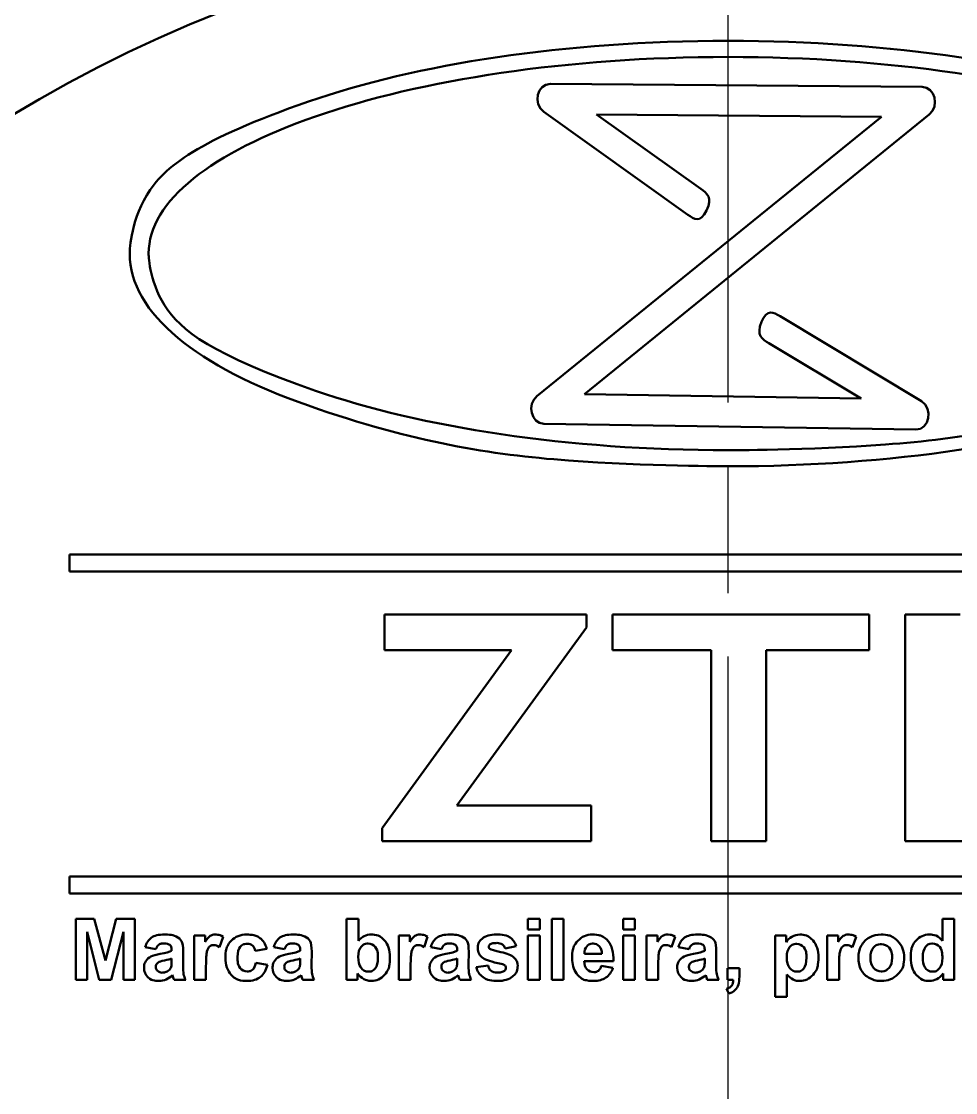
# Model space of a CAD drawing. Extents: x 0 to 616, y 0 to 436.
# Drawn here: x 500.05 to 533.11, y 300.19 to 338.12 of the extents above; entities that cross this region are included whole.
import ezdxf

# ---------------------------------------------------------------- set-up
doc = ezdxf.new("R2010")
doc.units = 0
doc.header["$LTSCALE"] = 1.5
doc.linetypes.add('AM_ISO08W050', pattern=[18, 12, -1.5, 3, -1.5])
doc.layers.add('AM_0', color=7, linetype='CONTINUOUS', lineweight=50)
doc.layers.add('AM_7', color=4, linetype='AM_ISO08W050', lineweight=25)

msp = doc.modelspace()

# ---------------------------------------------------------------- linework, layer by layer
at = {"layer": 'AM_0'}
msp.add_ellipse((525.057, 292.885), major_axis=(70.3, 0), ratio=0.999968, dxfattribs=at)
for major_axis, ratio, start_param, end_param in [((0, 64.175), 0.984172, -1.570796, 4.712389), ((-48.97, 0), 0.999968, 3.141593, 9.424778)]:
    msp.add_ellipse((525.057, 292.885), major_axis=major_axis, ratio=ratio, start_param=start_param, end_param=end_param, dxfattribs=at)
at = {"layer": 'AM_0', "color": 7, "lineweight": 70}
msp.add_open_spline([(525.057, 343.156), (552.817, 343.156), (575.33, 320.644), (575.33, 292.885), (575.33, 292.885), (575.33, 265.125), (552.817, 242.614), (525.057, 242.614), (525.057, 242.614), (497.297, 242.614), (474.784, 265.125), (474.784, 292.885), (474.784, 292.885), (474.784, 320.644), (497.297, 343.156), (525.057, 343.156)], degree=3, knots=[0, 0, 0, 0, 0.25, 0.25, 0.25, 0.375, 0.5, 0.5, 0.5, 0.625, 0.75, 0.75, 0.75, 0.875, 1, 1, 1, 1], dxfattribs=at)
at = {"layer": 'AM_0', "color": 7}
for points in [[(510.205, 335.278), (514.018, 336.604), (519.274, 337.426), (525.057, 337.426)], [(525.057, 337.426), (530.84, 337.426), (536.096, 336.604), (539.909, 335.278)], [(525.057, 336.856), (519.36, 336.856), (514.194, 336.05), (510.456, 334.751)], [(539.658, 334.751), (535.92, 336.05), (530.754, 336.856), (525.057, 336.856)], [(518.534, 334.908), (518.139, 335.19), (518.299, 335.906), (518.765, 335.902)], [(518.765, 335.902), (518.765, 335.902), (531.925, 335.797), (531.925, 335.797)], [(531.925, 335.797), (532.375, 335.793), (532.543, 335.117), (532.175, 334.819)], [(518.29, 324.848), (518.29, 324.848), (530.481, 334.739), (530.481, 334.739)], [(523.63, 331.271), (523.63, 331.271), (518.534, 334.908), (518.534, 334.908)], [(532.175, 334.819), (532.175, 334.819), (519.971, 324.917), (519.971, 324.917)], [(530.481, 334.739), (530.481, 334.739), (520.404, 334.819), (520.404, 334.819)], [(520.404, 334.819), (520.404, 334.819), (524.088, 332.19), (524.088, 332.19)], [(524.088, 332.19), (524.305, 332.035), (524.522, 331.88), (524.293, 331.421)], [(524.293, 331.421), (524.064, 330.961), (523.847, 331.116), (523.63, 331.271)], [(526.237, 327.473), (526.437, 327.949), (526.665, 327.812), (526.894, 327.674)], [(526.495, 326.722), (526.266, 326.859), (526.038, 326.997), (526.237, 327.473)], [(526.894, 327.674), (526.894, 327.674), (531.901, 324.67), (531.901, 324.67)], [(529.765, 324.76), (529.765, 324.76), (526.495, 326.722), (526.495, 326.722)], [(518.537, 323.87), (518.087, 323.878), (517.924, 324.551), (518.29, 324.848)], [(519.971, 324.917), (519.971, 324.917), (529.765, 324.76), (529.765, 324.76)], [(531.901, 324.67), (532.328, 324.414), (532.177, 323.652), (531.696, 323.66)], [(531.696, 323.66), (531.696, 323.66), (518.537, 323.87), (518.537, 323.87)], [(501.754, 319.24), (501.754, 319.24), (548.36, 319.24), (548.36, 319.24)], [(501.754, 318.636), (501.754, 318.636), (501.754, 319.24), (501.754, 319.24)], [(548.36, 318.636), (548.36, 318.636), (501.754, 318.636), (501.754, 318.636)], [(512.892, 315.851), (512.892, 315.851), (512.892, 317.118), (512.892, 317.118)], [(512.892, 317.118), (512.892, 317.118), (520.048, 317.118), (520.048, 317.118)], [(520.048, 317.118), (520.048, 317.118), (520.048, 316.658), (520.048, 316.658)], [(520.961, 315.851), (520.961, 315.851), (520.961, 317.118), (520.961, 317.118)], [(520.961, 317.118), (520.961, 317.118), (530.048, 317.118), (530.048, 317.118)], [(530.048, 317.118), (530.048, 317.118), (530.048, 315.851), (530.048, 315.851)], [(531.322, 309.085), (531.322, 309.085), (531.322, 317.118), (531.322, 317.118)], [(531.322, 317.118), (531.322, 317.118), (533.271, 317.118), (533.271, 317.118)], [(520.048, 316.658), (520.048, 316.658), (515.455, 310.352), (515.455, 310.352)], [(512.815, 309.546), (512.815, 309.546), (517.393, 315.851), (517.393, 315.851)], [(517.393, 315.851), (517.393, 315.851), (512.892, 315.851), (512.892, 315.851)], [(524.452, 315.851), (524.452, 315.851), (520.961, 315.851), (520.961, 315.851)], [(524.452, 309.085), (524.452, 309.085), (524.452, 315.851), (524.452, 315.851)], [(526.401, 315.851), (526.401, 315.851), (526.401, 309.085), (526.401, 309.085)], [(530.048, 315.851), (530.048, 315.851), (526.401, 315.851), (526.401, 315.851)], [(515.455, 310.352), (515.455, 310.352), (520.212, 310.352), (520.212, 310.352)], [(520.212, 310.352), (520.212, 310.352), (520.212, 309.085), (520.212, 309.085)], [(512.815, 309.085), (512.815, 309.085), (512.815, 309.546), (512.815, 309.546)], [(520.212, 309.085), (520.212, 309.085), (512.815, 309.085), (512.815, 309.085)], [(526.401, 309.085), (526.401, 309.085), (524.452, 309.085), (524.452, 309.085)], [(538.232, 309.085), (538.232, 309.085), (531.322, 309.085), (531.322, 309.085)], [(501.754, 307.838), (501.754, 307.838), (548.36, 307.838), (548.36, 307.838)], [(501.754, 307.234), (501.754, 307.234), (501.754, 307.838), (501.754, 307.838)], [(548.36, 307.234), (548.36, 307.234), (501.754, 307.234), (501.754, 307.234)], [(501.969, 304.175), (501.969, 304.175), (501.969, 306.344), (501.969, 306.344)], [(501.969, 306.344), (501.969, 306.344), (502.624, 306.344), (502.624, 306.344)], [(502.624, 306.344), (502.624, 306.344), (503.018, 304.864), (503.018, 304.864)], [(503.018, 304.864), (503.018, 304.864), (503.406, 306.344), (503.406, 306.344)], [(503.406, 306.344), (503.406, 306.344), (504.063, 306.344), (504.063, 306.344)], [(504.063, 306.344), (504.063, 306.344), (504.063, 304.175), (504.063, 304.175)], [(511.555, 304.175), (511.555, 304.175), (511.555, 306.344), (511.555, 306.344)], [(511.555, 306.344), (511.555, 306.344), (511.971, 306.344), (511.971, 306.344)], [(511.971, 306.344), (511.971, 306.344), (511.971, 305.562), (511.971, 305.562)], [(517.973, 305.959), (517.973, 305.959), (517.973, 306.344), (517.973, 306.344)], [(517.973, 306.344), (517.973, 306.344), (518.389, 306.344), (518.389, 306.344)], [(518.389, 306.344), (518.389, 306.344), (518.389, 305.959), (518.389, 305.959)], [(518.815, 304.175), (518.815, 304.175), (518.815, 306.344), (518.815, 306.344)], [(518.815, 306.344), (518.815, 306.344), (519.231, 306.344), (519.231, 306.344)], [(519.231, 306.344), (519.231, 306.344), (519.231, 304.175), (519.231, 304.175)], [(521.342, 305.959), (521.342, 305.959), (521.342, 306.344), (521.342, 306.344)], [(521.342, 306.344), (521.342, 306.344), (521.758, 306.344), (521.758, 306.344)], [(521.758, 306.344), (521.758, 306.344), (521.758, 305.959), (521.758, 305.959)], [(532.638, 305.562), (532.638, 305.562), (532.638, 306.344), (532.638, 306.344)], [(532.638, 306.344), (532.638, 306.344), (533.054, 306.344), (533.054, 306.344)], [(533.054, 306.344), (533.054, 306.344), (533.054, 304.175), (533.054, 304.175)], [(502.804, 304.175), (502.804, 304.175), (502.375, 305.882), (502.375, 305.882)], [(502.375, 305.882), (502.375, 305.882), (502.375, 304.175), (502.375, 304.175)], [(503.657, 305.882), (503.657, 305.882), (503.226, 304.175), (503.226, 304.175)], [(503.657, 304.175), (503.657, 304.175), (503.657, 305.882), (503.657, 305.882)], [(505.524, 305.715), (505.614, 305.671), (505.679, 305.616), (505.715, 305.548)], [(506.163, 304.175), (506.163, 304.175), (506.163, 305.746), (506.163, 305.746)], [(506.163, 305.746), (506.163, 305.746), (506.549, 305.746), (506.549, 305.746)], [(506.549, 305.746), (506.549, 305.746), (506.549, 305.522), (506.549, 305.522)], [(506.549, 305.522), (506.615, 305.628), (506.675, 305.698), (506.727, 305.731)], [(510.074, 305.715), (510.164, 305.671), (510.228, 305.616), (510.265, 305.548)], [(513.406, 304.175), (513.406, 304.175), (513.406, 305.746), (513.406, 305.746)], [(513.406, 305.746), (513.406, 305.746), (513.792, 305.746), (513.792, 305.746)], [(513.792, 305.746), (513.792, 305.746), (513.792, 305.522), (513.792, 305.522)], [(513.792, 305.522), (513.858, 305.628), (513.917, 305.698), (513.97, 305.731)], [(515.631, 305.715), (515.721, 305.671), (515.785, 305.616), (515.822, 305.548)], [(518.389, 305.959), (518.389, 305.959), (517.973, 305.959), (517.973, 305.959)], [(517.973, 304.175), (517.973, 304.175), (517.973, 305.746), (517.973, 305.746)], [(517.973, 305.746), (517.973, 305.746), (518.389, 305.746), (518.389, 305.746)], [(518.389, 305.746), (518.389, 305.746), (518.389, 304.175), (518.389, 304.175)], [(521.758, 305.959), (521.758, 305.959), (521.342, 305.959), (521.342, 305.959)], [(521.342, 304.175), (521.342, 304.175), (521.342, 305.746), (521.342, 305.746)], [(521.342, 305.746), (521.342, 305.746), (521.758, 305.746), (521.758, 305.746)], [(521.758, 305.746), (521.758, 305.746), (521.758, 304.175), (521.758, 304.175)], [(522.166, 304.175), (522.166, 304.175), (522.166, 305.746), (522.166, 305.746)], [(522.166, 305.746), (522.166, 305.746), (522.552, 305.746), (522.552, 305.746)], [(522.552, 305.746), (522.552, 305.746), (522.552, 305.522), (522.552, 305.522)], [(522.552, 305.522), (522.618, 305.628), (522.678, 305.698), (522.731, 305.731)], [(524.391, 305.715), (524.482, 305.671), (524.546, 305.616), (524.583, 305.548)], [(526.72, 305.746), (526.72, 305.746), (527.108, 305.746), (527.108, 305.746)], [(526.72, 303.577), (526.72, 303.577), (526.72, 305.746), (526.72, 305.746)], [(527.108, 305.746), (527.108, 305.746), (527.108, 305.515), (527.108, 305.515)], [(527.108, 305.515), (527.158, 305.594), (527.226, 305.658), (527.312, 305.707)], [(528.566, 304.175), (528.566, 304.175), (528.566, 305.746), (528.566, 305.746)], [(528.566, 305.746), (528.566, 305.746), (528.951, 305.746), (528.951, 305.746)], [(528.951, 305.746), (528.951, 305.746), (528.951, 305.522), (528.951, 305.522)], [(528.951, 305.522), (529.018, 305.628), (529.077, 305.698), (529.13, 305.731)], [(504.429, 305.335), (504.472, 305.487), (504.544, 305.599), (504.648, 305.672)], [(504.806, 305.266), (504.806, 305.266), (504.429, 305.335), (504.429, 305.335)], [(504.907, 305.419), (504.865, 305.391), (504.832, 305.34), (504.806, 305.266)], [(505.362, 305.241), (505.362, 305.322), (505.343, 305.378), (505.303, 305.412)], [(505.715, 305.548), (505.752, 305.481), (505.771, 305.357), (505.771, 305.176)], [(506.709, 305.36), (506.668, 305.329), (506.637, 305.27), (506.614, 305.187)], [(507.181, 305.703), (507.181, 305.703), (507.052, 305.341), (507.052, 305.341)], [(508.32, 305.207), (508.307, 305.289), (508.275, 305.351), (508.226, 305.392)], [(508.487, 305.658), (508.599, 305.576), (508.681, 305.45), (508.73, 305.281)], [(508.979, 305.335), (509.021, 305.487), (509.094, 305.599), (509.197, 305.672)], [(509.356, 305.266), (509.356, 305.266), (508.979, 305.335), (508.979, 305.335)], [(509.457, 305.419), (509.415, 305.391), (509.382, 305.34), (509.356, 305.266)], [(509.912, 305.241), (509.912, 305.322), (509.892, 305.378), (509.853, 305.412)], [(510.265, 305.548), (510.302, 305.481), (510.321, 305.357), (510.321, 305.176)], [(512.066, 305.347), (512, 305.269), (511.968, 305.152), (511.968, 304.994)], [(513.952, 305.36), (513.911, 305.329), (513.879, 305.27), (513.856, 305.187)], [(514.423, 305.703), (514.423, 305.703), (514.295, 305.341), (514.295, 305.341)], [(514.536, 305.335), (514.578, 305.487), (514.651, 305.599), (514.755, 305.672)], [(514.913, 305.266), (514.913, 305.266), (514.536, 305.335), (514.536, 305.335)], [(515.014, 305.419), (514.972, 305.391), (514.939, 305.34), (514.913, 305.266)], [(515.469, 305.241), (515.469, 305.322), (515.45, 305.378), (515.41, 305.412)], [(515.822, 305.548), (515.859, 305.481), (515.878, 305.357), (515.878, 305.176)], [(517.164, 305.293), (517.147, 305.354), (517.115, 305.401), (517.068, 305.434)], [(517.555, 305.365), (517.555, 305.365), (517.164, 305.293), (517.164, 305.293)], [(517.34, 305.677), (517.444, 305.606), (517.516, 305.503), (517.555, 305.365)], [(520.056, 305.364), (519.997, 305.298), (519.968, 305.208), (519.969, 305.095)], [(520.59, 305.095), (520.587, 305.215), (520.556, 305.307), (520.497, 305.369)], [(520.809, 305.55), (520.944, 305.395), (521.009, 305.159), (521.003, 304.84)], [(522.712, 305.36), (522.671, 305.329), (522.64, 305.27), (522.617, 305.187)], [(523.184, 305.703), (523.184, 305.703), (523.055, 305.341), (523.055, 305.341)], [(523.297, 305.335), (523.339, 305.487), (523.412, 305.599), (523.515, 305.672)], [(523.674, 305.266), (523.674, 305.266), (523.297, 305.335), (523.297, 305.335)], [(523.774, 305.419), (523.733, 305.391), (523.7, 305.34), (523.674, 305.266)], [(524.23, 305.241), (524.23, 305.322), (524.21, 305.378), (524.171, 305.412)], [(524.583, 305.548), (524.62, 305.481), (524.638, 305.357), (524.638, 305.176)], [(527.232, 305.335), (527.165, 305.257), (527.132, 305.141), (527.132, 304.987)], [(529.111, 305.36), (529.071, 305.329), (529.039, 305.27), (529.016, 305.187)], [(529.583, 305.703), (529.583, 305.703), (529.454, 305.341), (529.454, 305.341)], [(529.666, 304.983), (529.666, 305.121), (529.7, 305.254), (529.768, 305.384)], [(529.768, 305.384), (529.836, 305.512), (529.933, 305.611), (530.057, 305.679)], [(532.045, 305.346), (531.978, 305.267), (531.945, 305.15), (531.945, 304.994)], [(504.45, 304.841), (504.492, 304.911), (504.552, 304.964), (504.628, 305.001)], [(504.628, 305.001), (504.704, 305.038), (504.815, 305.07), (504.959, 305.098)], [(504.959, 305.098), (505.153, 305.134), (505.288, 305.169), (505.362, 305.2)], [(505.362, 305.2), (505.362, 305.2), (505.362, 305.241), (505.362, 305.241)], [(505.771, 305.176), (505.771, 305.176), (505.766, 304.691), (505.766, 304.691)], [(506.614, 305.187), (506.591, 305.103), (506.579, 304.927), (506.579, 304.66)], [(508.73, 305.281), (508.73, 305.281), (508.32, 305.207), (508.32, 305.207)], [(508.999, 304.841), (509.042, 304.911), (509.102, 304.964), (509.178, 305.001)], [(509.178, 305.001), (509.254, 305.038), (509.365, 305.07), (509.508, 305.098)], [(509.508, 305.098), (509.702, 305.134), (509.837, 305.169), (509.912, 305.2)], [(509.912, 305.2), (509.912, 305.2), (509.912, 305.241), (509.912, 305.241)], [(510.321, 305.176), (510.321, 305.176), (510.316, 304.691), (510.316, 304.691)], [(511.968, 304.994), (511.968, 304.832), (511.993, 304.711), (512.044, 304.633)], [(513.856, 305.187), (513.833, 305.103), (513.821, 304.927), (513.821, 304.66)], [(514.557, 304.841), (514.599, 304.911), (514.659, 304.964), (514.735, 305.001)], [(514.735, 305.001), (514.811, 305.038), (514.922, 305.07), (515.066, 305.098)], [(515.066, 305.098), (515.26, 305.134), (515.395, 305.169), (515.469, 305.2)], [(515.469, 305.2), (515.469, 305.2), (515.469, 305.241), (515.469, 305.241)], [(515.878, 305.176), (515.878, 305.176), (515.873, 304.691), (515.873, 304.691)], [(516.627, 305.277), (516.664, 305.249), (516.793, 305.21), (517.015, 305.16)], [(517.015, 305.16), (517.236, 305.11), (517.391, 305.048), (517.479, 304.975)], [(519.969, 305.095), (519.969, 305.095), (520.59, 305.095), (520.59, 305.095)], [(522.617, 305.187), (522.594, 305.103), (522.582, 304.927), (522.582, 304.66)], [(523.317, 304.841), (523.36, 304.911), (523.419, 304.964), (523.496, 305.001)], [(523.496, 305.001), (523.572, 305.038), (523.682, 305.07), (523.826, 305.098)], [(523.826, 305.098), (524.02, 305.134), (524.155, 305.169), (524.23, 305.2)], [(524.23, 305.2), (524.23, 305.2), (524.23, 305.241), (524.23, 305.241)], [(524.638, 305.176), (524.638, 305.176), (524.634, 304.691), (524.634, 304.691)], [(527.132, 304.987), (527.132, 304.81), (527.167, 304.68), (527.237, 304.596)], [(529.016, 305.187), (528.993, 305.103), (528.981, 304.927), (528.981, 304.66)], [(529.768, 304.523), (529.7, 304.649), (529.666, 304.802), (529.666, 304.983)], [(530.203, 305.318), (530.129, 305.236), (530.092, 305.116), (530.092, 304.96)], [(530.092, 304.96), (530.092, 304.804), (530.129, 304.685), (530.203, 304.602)], [(531.945, 304.994), (531.945, 304.827), (531.968, 304.705), (532.014, 304.63)], [(505.109, 304.865), (504.994, 304.841), (504.919, 304.817), (504.883, 304.793)], [(505.362, 304.929), (505.309, 304.911), (505.225, 304.89), (505.109, 304.865)], [(505.247, 304.506), (505.298, 304.543), (505.331, 304.589), (505.346, 304.644)], [(505.346, 304.644), (505.357, 304.679), (505.362, 304.747), (505.362, 304.846)], [(505.362, 304.846), (505.362, 304.846), (505.362, 304.929), (505.362, 304.929)], [(505.766, 304.691), (505.766, 304.553), (505.773, 304.451), (505.787, 304.385)], [(506.579, 304.66), (506.579, 304.66), (506.579, 304.175), (506.579, 304.175)], [(508.236, 304.545), (508.286, 304.59), (508.322, 304.668), (508.342, 304.777)], [(508.342, 304.777), (508.342, 304.777), (508.751, 304.707), (508.751, 304.707)], [(508.751, 304.707), (508.709, 304.52), (508.627, 304.378), (508.507, 304.283)], [(509.659, 304.865), (509.544, 304.841), (509.469, 304.817), (509.433, 304.793)], [(509.912, 304.929), (509.859, 304.911), (509.775, 304.89), (509.659, 304.865)], [(509.797, 304.506), (509.847, 304.543), (509.88, 304.589), (509.896, 304.644)], [(509.896, 304.644), (509.907, 304.679), (509.912, 304.747), (509.912, 304.846)], [(509.912, 304.846), (509.912, 304.846), (509.912, 304.929), (509.912, 304.929)], [(510.316, 304.691), (510.316, 304.553), (510.323, 304.451), (510.336, 304.385)], [(513.821, 304.66), (513.821, 304.66), (513.821, 304.175), (513.821, 304.175)], [(515.216, 304.865), (515.101, 304.841), (515.026, 304.817), (514.99, 304.793)], [(515.469, 304.929), (515.416, 304.911), (515.332, 304.89), (515.216, 304.865)], [(515.354, 304.506), (515.405, 304.543), (515.437, 304.589), (515.453, 304.644)], [(515.453, 304.644), (515.464, 304.679), (515.469, 304.747), (515.469, 304.846)], [(515.469, 304.846), (515.469, 304.846), (515.469, 304.929), (515.469, 304.929)], [(515.873, 304.691), (515.873, 304.553), (515.88, 304.451), (515.894, 304.385)], [(516.142, 304.623), (516.142, 304.623), (516.559, 304.687), (516.559, 304.687)], [(516.386, 304.27), (516.261, 304.356), (516.18, 304.474), (516.142, 304.623)], [(517.023, 304.743), (516.688, 304.817), (516.475, 304.884), (516.385, 304.945)], [(516.559, 304.687), (516.576, 304.606), (516.612, 304.544), (516.667, 304.502)], [(517.162, 304.688), (517.141, 304.708), (517.095, 304.726), (517.023, 304.743)], [(521.003, 304.84), (521.003, 304.84), (519.961, 304.84), (519.961, 304.84)], [(519.961, 304.84), (519.964, 304.717), (519.998, 304.621), (520.062, 304.553)], [(520.466, 304.503), (520.51, 304.539), (520.544, 304.596), (520.567, 304.675)], [(520.567, 304.675), (520.567, 304.675), (520.981, 304.605), (520.981, 304.605)], [(520.981, 304.605), (520.928, 304.453), (520.844, 304.338), (520.729, 304.259)], [(522.582, 304.66), (522.582, 304.66), (522.582, 304.175), (522.582, 304.175)], [(523.977, 304.865), (523.862, 304.841), (523.787, 304.817), (523.751, 304.793)], [(524.23, 304.929), (524.177, 304.911), (524.093, 304.89), (523.977, 304.865)], [(524.115, 304.506), (524.165, 304.543), (524.198, 304.589), (524.214, 304.644)], [(524.214, 304.644), (524.225, 304.679), (524.23, 304.747), (524.23, 304.846)], [(524.23, 304.846), (524.23, 304.846), (524.23, 304.929), (524.23, 304.929)], [(524.634, 304.691), (524.634, 304.553), (524.64, 304.451), (524.654, 304.385)], [(525.038, 304.59), (525.038, 304.59), (525.454, 304.59), (525.454, 304.59)], [(525.038, 304.175), (525.038, 304.175), (525.038, 304.59), (525.038, 304.59)], [(525.454, 304.59), (525.454, 304.59), (525.454, 304.293), (525.454, 304.293)], [(528.981, 304.66), (528.981, 304.66), (528.981, 304.175), (528.981, 304.175)], [(505.395, 304.346), (505.324, 304.277), (505.248, 304.226), (505.167, 304.191)], [(505.41, 304.297), (505.403, 304.322), (505.398, 304.338), (505.395, 304.346)], [(505.45, 304.175), (505.439, 304.202), (505.426, 304.243), (505.41, 304.297)], [(505.787, 304.385), (505.8, 304.32), (505.825, 304.249), (505.861, 304.175)], [(509.945, 304.346), (509.874, 304.277), (509.798, 304.226), (509.717, 304.191)], [(509.96, 304.297), (509.953, 304.322), (509.948, 304.338), (509.945, 304.346)], [(509.999, 304.175), (509.989, 304.202), (509.975, 304.243), (509.96, 304.297)], [(510.336, 304.385), (510.349, 304.32), (510.375, 304.249), (510.411, 304.175)], [(512.167, 304.206), (512.079, 304.251), (512.004, 304.318), (511.941, 304.405)], [(511.941, 304.405), (511.941, 304.405), (511.941, 304.175), (511.941, 304.175)], [(515.502, 304.346), (515.431, 304.277), (515.355, 304.226), (515.274, 304.191)], [(515.517, 304.297), (515.51, 304.322), (515.505, 304.338), (515.502, 304.346)], [(515.557, 304.175), (515.546, 304.202), (515.532, 304.243), (515.517, 304.297)], [(515.894, 304.385), (515.907, 304.32), (515.932, 304.249), (515.968, 304.175)], [(524.263, 304.346), (524.191, 304.277), (524.116, 304.226), (524.035, 304.191)], [(524.277, 304.297), (524.271, 304.322), (524.266, 304.338), (524.263, 304.346)], [(524.317, 304.175), (524.307, 304.202), (524.293, 304.243), (524.277, 304.297)], [(524.654, 304.385), (524.667, 304.32), (524.693, 304.249), (524.729, 304.175)], [(525.454, 304.293), (525.454, 304.173), (525.444, 304.078), (525.423, 304.008)], [(527.359, 304.191), (527.288, 304.226), (527.214, 304.285), (527.136, 304.369)], [(527.136, 304.369), (527.136, 304.369), (527.136, 303.577), (527.136, 303.577)], [(530.066, 304.237), (529.936, 304.302), (529.836, 304.397), (529.768, 304.523)], [(532.668, 304.405), (532.604, 304.316), (532.528, 304.249), (532.441, 304.205)], [(532.668, 304.175), (532.668, 304.175), (532.668, 304.405), (532.668, 304.405)], [(502.375, 304.175), (502.375, 304.175), (501.969, 304.175), (501.969, 304.175)], [(503.226, 304.175), (503.226, 304.175), (502.804, 304.175), (502.804, 304.175)], [(504.063, 304.175), (504.063, 304.175), (503.657, 304.175), (503.657, 304.175)], [(505.861, 304.175), (505.861, 304.175), (505.45, 304.175), (505.45, 304.175)], [(506.579, 304.175), (506.579, 304.175), (506.163, 304.175), (506.163, 304.175)], [(510.411, 304.175), (510.411, 304.175), (509.999, 304.175), (509.999, 304.175)], [(511.941, 304.175), (511.941, 304.175), (511.555, 304.175), (511.555, 304.175)], [(513.821, 304.175), (513.821, 304.175), (513.406, 304.175), (513.406, 304.175)], [(515.968, 304.175), (515.968, 304.175), (515.557, 304.175), (515.557, 304.175)], [(518.389, 304.175), (518.389, 304.175), (517.973, 304.175), (517.973, 304.175)], [(519.231, 304.175), (519.231, 304.175), (518.815, 304.175), (518.815, 304.175)], [(521.758, 304.175), (521.758, 304.175), (521.342, 304.175), (521.342, 304.175)], [(522.582, 304.175), (522.582, 304.175), (522.166, 304.175), (522.166, 304.175)], [(524.729, 304.175), (524.729, 304.175), (524.317, 304.175), (524.317, 304.175)], [(525.004, 303.863), (525.088, 303.89), (525.147, 303.928), (525.183, 303.976)], [(525.085, 303.691), (525.085, 303.691), (525.004, 303.863), (525.004, 303.863)], [(525.239, 304.175), (525.239, 304.175), (525.038, 304.175), (525.038, 304.175)], [(525.305, 303.821), (525.248, 303.766), (525.174, 303.722), (525.085, 303.691)], [(525.183, 303.976), (525.219, 304.025), (525.237, 304.091), (525.239, 304.175)], [(525.423, 304.008), (525.402, 303.939), (525.363, 303.876), (525.305, 303.821)], [(528.981, 304.175), (528.981, 304.175), (528.566, 304.175), (528.566, 304.175)], [(533.054, 304.175), (533.054, 304.175), (532.668, 304.175), (532.668, 304.175)], [(527.136, 303.577), (527.136, 303.577), (526.72, 303.577), (526.72, 303.577)]]:
    msp.add_open_spline(points, degree=3, dxfattribs=at)
for points, knots in [([(510.205, 324.511), (506.3, 325.869), (503.879, 327.772), (503.879, 329.895), (503.879, 329.895), (503.879, 332.018), (506.3, 333.921), (510.205, 335.278)], [0.625, 0.625, 0.625, 0.625, 0.75, 0.75, 0.75, 0.8125, 0.875, 0.875, 0.875, 0.875]), ([(510.456, 334.751), (506.809, 333.483), (504.548, 331.763), (504.548, 329.895), (504.548, 329.895), (504.548, 328.026), (506.809, 326.306), (510.456, 325.039)], [0.125, 0.125, 0.125, 0.125, 0.25, 0.25, 0.25, 0.3125, 0.375, 0.375, 0.375, 0.375]), ([(510.456, 325.039), (514.194, 323.739), (519.36, 322.933), (525.057, 322.933), (525.057, 322.933), (530.754, 322.933), (535.92, 323.739), (539.658, 325.039)], [0.375, 0.375, 0.375, 0.375, 0.5, 0.5, 0.5, 0.5625, 0.625, 0.625, 0.625, 0.625]), ([(539.909, 324.511), (536.096, 323.185), (530.84, 322.363), (525.057, 322.363), (525.057, 322.363), (519.274, 322.363), (514.018, 323.185), (510.205, 324.511)], [0.375, 0.375, 0.375, 0.375, 0.5, 0.5, 0.5, 0.5625, 0.625, 0.625, 0.625, 0.625]), ([(504.648, 305.672), (504.752, 305.745), (504.905, 305.782), (505.109, 305.782), (505.109, 305.782), (505.295, 305.782), (505.433, 305.759), (505.524, 305.715)], [0.08, 0.08, 0.08, 0.08, 0.12, 0.12, 0.12, 0.14, 0.16, 0.16, 0.16, 0.16]), ([(506.727, 305.731), (506.78, 305.764), (506.84, 305.782), (506.907, 305.782), (506.907, 305.782), (507.002, 305.782), (507.093, 305.755), (507.181, 305.703)], [0.3846154, 0.3846154, 0.3846154, 0.3846154, 0.4615385, 0.4615385, 0.4615385, 0.5, 0.5384615, 0.5384615, 0.5384615, 0.5384615]), ([(507.474, 305.564), (507.611, 305.709), (507.797, 305.782), (508.03, 305.782), (508.03, 305.782), (508.222, 305.782), (508.374, 305.74), (508.487, 305.658)], [0.8333333, 0.8333333, 0.8333333, 0.8333333, 0.8888889, 0.8888889, 0.8888889, 0.9166667, 0.9444444, 0.9444444, 0.9444444, 0.9444444]), ([(509.197, 305.672), (509.301, 305.745), (509.455, 305.782), (509.659, 305.782), (509.659, 305.782), (509.845, 305.782), (509.983, 305.759), (510.074, 305.715)], [0.08, 0.08, 0.08, 0.08, 0.12, 0.12, 0.12, 0.14, 0.16, 0.16, 0.16, 0.16]), ([(511.971, 305.562), (512.099, 305.708), (512.25, 305.782), (512.426, 305.782), (512.426, 305.782), (512.617, 305.782), (512.775, 305.712), (512.901, 305.574)], [0.25, 0.25, 0.25, 0.25, 0.3333333, 0.3333333, 0.3333333, 0.375, 0.4166667, 0.4166667, 0.4166667, 0.4166667]), ([(513.97, 305.731), (514.023, 305.764), (514.082, 305.782), (514.15, 305.782), (514.15, 305.782), (514.245, 305.782), (514.335, 305.755), (514.423, 305.703)], [0.3846154, 0.3846154, 0.3846154, 0.3846154, 0.4615385, 0.4615385, 0.4615385, 0.5, 0.5384615, 0.5384615, 0.5384615, 0.5384615]), ([(514.755, 305.672), (514.859, 305.745), (515.012, 305.782), (515.216, 305.782), (515.216, 305.782), (515.402, 305.782), (515.54, 305.759), (515.631, 305.715)], [0.08, 0.08, 0.08, 0.08, 0.12, 0.12, 0.12, 0.14, 0.16, 0.16, 0.16, 0.16]), ([(516.36, 305.642), (516.468, 305.735), (516.634, 305.782), (516.86, 305.782), (516.86, 305.782), (517.075, 305.782), (517.235, 305.746), (517.34, 305.677)], [0.38461538, 0.38461538, 0.38461538, 0.38461538, 0.42307692, 0.42307692, 0.42307692, 0.44230769, 0.46153846, 0.46153846, 0.46153846, 0.46153846]), ([(519.74, 305.56), (519.876, 305.708), (520.048, 305.782), (520.256, 305.782), (520.256, 305.782), (520.49, 305.782), (520.674, 305.704), (520.809, 305.55)], [0.4285714, 0.4285714, 0.4285714, 0.4285714, 0.5, 0.5, 0.5, 0.5357143, 0.5714286, 0.5714286, 0.5714286, 0.5714286]), ([(522.731, 305.731), (522.784, 305.764), (522.843, 305.782), (522.91, 305.782), (522.91, 305.782), (523.005, 305.782), (523.096, 305.755), (523.184, 305.703)], [0.3846154, 0.3846154, 0.3846154, 0.3846154, 0.4615385, 0.4615385, 0.4615385, 0.5, 0.5384615, 0.5384615, 0.5384615, 0.5384615]), ([(523.515, 305.672), (523.619, 305.745), (523.773, 305.782), (523.977, 305.782), (523.977, 305.782), (524.163, 305.782), (524.301, 305.759), (524.391, 305.715)], [0.08, 0.08, 0.08, 0.08, 0.12, 0.12, 0.12, 0.14, 0.16, 0.16, 0.16, 0.16]), ([(527.312, 305.707), (527.398, 305.757), (527.493, 305.782), (527.598, 305.782), (527.598, 305.782), (527.78, 305.782), (527.935, 305.71), (528.062, 305.567)], [0.2307692, 0.2307692, 0.2307692, 0.2307692, 0.3076923, 0.3076923, 0.3076923, 0.3461538, 0.3846154, 0.3846154, 0.3846154, 0.3846154]), ([(529.13, 305.731), (529.183, 305.764), (529.242, 305.782), (529.309, 305.782), (529.309, 305.782), (529.404, 305.782), (529.495, 305.755), (529.583, 305.703)], [0.3846154, 0.3846154, 0.3846154, 0.3846154, 0.4615385, 0.4615385, 0.4615385, 0.5, 0.5384615, 0.5384615, 0.5384615, 0.5384615]), ([(530.057, 305.679), (530.182, 305.747), (530.321, 305.782), (530.475, 305.782), (530.475, 305.782), (530.713, 305.782), (530.908, 305.704), (531.06, 305.55)], [0.2, 0.2, 0.2, 0.2, 0.3, 0.3, 0.3, 0.35, 0.4, 0.4, 0.4, 0.4]), ([(531.708, 305.574), (531.833, 305.712), (531.992, 305.782), (532.183, 305.782), (532.183, 305.782), (532.358, 305.782), (532.51, 305.708), (532.638, 305.562)], [0.5833333, 0.5833333, 0.5833333, 0.5833333, 0.6666667, 0.6666667, 0.6666667, 0.7083333, 0.75, 0.75, 0.75, 0.75]), ([(505.303, 305.412), (505.264, 305.446), (505.19, 305.463), (505.08, 305.463), (505.08, 305.463), (505.006, 305.463), (504.948, 305.449), (504.907, 305.419)], [0.88, 0.88, 0.88, 0.88, 0.92, 0.92, 0.92, 0.94, 0.96, 0.96, 0.96, 0.96]), ([(507.052, 305.341), (506.982, 305.386), (506.917, 305.408), (506.857, 305.408), (506.857, 305.408), (506.799, 305.408), (506.75, 305.393), (506.709, 305.36)], [0.6153846, 0.6153846, 0.6153846, 0.6153846, 0.6923077, 0.6923077, 0.6923077, 0.7307692, 0.7692308, 0.7692308, 0.7692308, 0.7692308]), ([(507.473, 304.356), (507.336, 304.501), (507.268, 304.702), (507.268, 304.959), (507.268, 304.959), (507.268, 305.218), (507.337, 305.42), (507.474, 305.564)], [0.7222222, 0.7222222, 0.7222222, 0.7222222, 0.7777778, 0.7777778, 0.7777778, 0.8055556, 0.8333333, 0.8333333, 0.8333333, 0.8333333]), ([(507.789, 305.347), (507.727, 305.276), (507.696, 305.156), (507.696, 304.988), (507.696, 304.988), (507.696, 304.802), (507.727, 304.67), (507.79, 304.593)], [0.2222222, 0.2222222, 0.2222222, 0.2222222, 0.2777778, 0.2777778, 0.2777778, 0.3055556, 0.3333333, 0.3333333, 0.3333333, 0.3333333]), ([(508.226, 305.392), (508.177, 305.434), (508.114, 305.454), (508.036, 305.454), (508.036, 305.454), (507.932, 305.454), (507.85, 305.418), (507.789, 305.347)], [0.1111111, 0.1111111, 0.1111111, 0.1111111, 0.1666667, 0.1666667, 0.1666667, 0.1944444, 0.2222222, 0.2222222, 0.2222222, 0.2222222]), ([(509.853, 305.412), (509.814, 305.446), (509.739, 305.463), (509.63, 305.463), (509.63, 305.463), (509.555, 305.463), (509.498, 305.449), (509.457, 305.419)], [0.88, 0.88, 0.88, 0.88, 0.92, 0.92, 0.92, 0.94, 0.96, 0.96, 0.96, 0.96]), ([(512.565, 305.344), (512.5, 305.423), (512.417, 305.463), (512.315, 305.463), (512.315, 305.463), (512.215, 305.463), (512.133, 305.424), (512.066, 305.347)], [0.625, 0.625, 0.625, 0.625, 0.75, 0.75, 0.75, 0.8125, 0.875, 0.875, 0.875, 0.875]), ([(512.566, 304.585), (512.631, 304.663), (512.663, 304.787), (512.663, 304.956), (512.663, 304.956), (512.663, 305.135), (512.63, 305.265), (512.565, 305.344)], [0.375, 0.375, 0.375, 0.375, 0.5, 0.5, 0.5, 0.5625, 0.625, 0.625, 0.625, 0.625]), ([(512.901, 305.574), (513.027, 305.435), (513.089, 305.236), (513.089, 304.977), (513.089, 304.977), (513.089, 304.708), (513.025, 304.501), (512.897, 304.356)], [0.4166667, 0.4166667, 0.4166667, 0.4166667, 0.5, 0.5, 0.5, 0.5416667, 0.5833333, 0.5833333, 0.5833333, 0.5833333]), ([(514.295, 305.341), (514.225, 305.386), (514.16, 305.408), (514.1, 305.408), (514.1, 305.408), (514.041, 305.408), (513.992, 305.393), (513.952, 305.36)], [0.6153846, 0.6153846, 0.6153846, 0.6153846, 0.6923077, 0.6923077, 0.6923077, 0.7307692, 0.7692308, 0.7692308, 0.7692308, 0.7692308]), ([(515.41, 305.412), (515.371, 305.446), (515.297, 305.463), (515.187, 305.463), (515.187, 305.463), (515.113, 305.463), (515.055, 305.449), (515.014, 305.419)], [0.88, 0.88, 0.88, 0.88, 0.92, 0.92, 0.92, 0.94, 0.96, 0.96, 0.96, 0.96]), ([(516.385, 304.945), (516.261, 305.03), (516.199, 305.148), (516.199, 305.299), (516.199, 305.299), (516.199, 305.435), (516.253, 305.55), (516.36, 305.642)], [0.30769231, 0.30769231, 0.30769231, 0.30769231, 0.34615385, 0.34615385, 0.34615385, 0.36538462, 0.38461538, 0.38461538, 0.38461538, 0.38461538]), ([(516.632, 305.437), (516.601, 305.415), (516.585, 305.387), (516.585, 305.352), (516.585, 305.352), (516.585, 305.323), (516.599, 305.298), (516.627, 305.277)], [0.65384615, 0.65384615, 0.65384615, 0.65384615, 0.69230769, 0.69230769, 0.69230769, 0.71153846, 0.73076923, 0.73076923, 0.73076923, 0.73076923]), ([(517.068, 305.434), (517.021, 305.466), (516.955, 305.483), (516.868, 305.483), (516.868, 305.483), (516.758, 305.483), (516.68, 305.467), (516.632, 305.437)], [0.57692308, 0.57692308, 0.57692308, 0.57692308, 0.61538462, 0.61538462, 0.61538462, 0.63461538, 0.65384615, 0.65384615, 0.65384615, 0.65384615]), ([(519.691, 304.407), (519.587, 304.55), (519.535, 304.731), (519.535, 304.948), (519.535, 304.948), (519.535, 305.209), (519.603, 305.413), (519.74, 305.56)], [0.2857143, 0.2857143, 0.2857143, 0.2857143, 0.3571429, 0.3571429, 0.3571429, 0.3928571, 0.4285714, 0.4285714, 0.4285714, 0.4285714]), ([(520.497, 305.369), (520.438, 305.432), (520.366, 305.463), (520.281, 305.463), (520.281, 305.463), (520.19, 305.463), (520.116, 305.43), (520.056, 305.364)], [0.2, 0.2, 0.2, 0.2, 0.4, 0.4, 0.4, 0.5, 0.6, 0.6, 0.6, 0.6]), ([(523.055, 305.341), (522.986, 305.386), (522.92, 305.408), (522.86, 305.408), (522.86, 305.408), (522.802, 305.408), (522.753, 305.393), (522.712, 305.36)], [0.6153846, 0.6153846, 0.6153846, 0.6153846, 0.6923077, 0.6923077, 0.6923077, 0.7307692, 0.7692308, 0.7692308, 0.7692308, 0.7692308]), ([(524.171, 305.412), (524.131, 305.446), (524.057, 305.463), (523.948, 305.463), (523.948, 305.463), (523.873, 305.463), (523.816, 305.449), (523.774, 305.419)], [0.88, 0.88, 0.88, 0.88, 0.92, 0.92, 0.92, 0.94, 0.96, 0.96, 0.96, 0.96]), ([(527.731, 305.333), (527.665, 305.413), (527.583, 305.453), (527.485, 305.453), (527.485, 305.453), (527.384, 305.453), (527.3, 305.414), (527.232, 305.335)], [0.625, 0.625, 0.625, 0.625, 0.75, 0.75, 0.75, 0.8125, 0.875, 0.875, 0.875, 0.875]), ([(527.734, 304.585), (527.798, 304.662), (527.83, 304.79), (527.83, 304.966), (527.83, 304.966), (527.83, 305.131), (527.797, 305.253), (527.731, 305.333)], [0.375, 0.375, 0.375, 0.375, 0.5, 0.5, 0.5, 0.5625, 0.625, 0.625, 0.625, 0.625]), ([(528.062, 305.567), (528.189, 305.424), (528.253, 305.225), (528.253, 304.969), (528.253, 304.969), (528.253, 304.707), (528.189, 304.503), (528.061, 304.357)], [0.3846154, 0.3846154, 0.3846154, 0.3846154, 0.4615385, 0.4615385, 0.4615385, 0.5, 0.5384615, 0.5384615, 0.5384615, 0.5384615]), ([(529.454, 305.341), (529.385, 305.386), (529.32, 305.408), (529.259, 305.408), (529.259, 305.408), (529.201, 305.408), (529.152, 305.393), (529.111, 305.36)], [0.6153846, 0.6153846, 0.6153846, 0.6153846, 0.6923077, 0.6923077, 0.6923077, 0.7307692, 0.7692308, 0.7692308, 0.7692308, 0.7692308]), ([(530.75, 305.318), (530.677, 305.401), (530.586, 305.443), (530.477, 305.443), (530.477, 305.443), (530.368, 305.443), (530.277, 305.401), (530.203, 305.318)], [0.625, 0.625, 0.625, 0.625, 0.75, 0.75, 0.75, 0.8125, 0.875, 0.875, 0.875, 0.875]), ([(531.06, 305.55), (531.212, 305.395), (531.288, 305.2), (531.288, 304.964), (531.288, 304.964), (531.288, 304.727), (531.211, 304.53), (531.058, 304.374)], [0.4, 0.4, 0.4, 0.4, 0.5, 0.5, 0.5, 0.55, 0.6, 0.6, 0.6, 0.6]), ([(531.713, 304.357), (531.585, 304.503), (531.52, 304.706), (531.52, 304.966), (531.52, 304.966), (531.52, 305.233), (531.583, 305.435), (531.708, 305.574)], [0.4166667, 0.4166667, 0.4166667, 0.4166667, 0.5, 0.5, 0.5, 0.5416667, 0.5833333, 0.5833333, 0.5833333, 0.5833333]), ([(532.543, 305.344), (532.477, 305.423), (532.394, 305.463), (532.292, 305.463), (532.292, 305.463), (532.194, 305.463), (532.111, 305.424), (532.045, 305.346)], [0.625, 0.625, 0.625, 0.625, 0.75, 0.75, 0.75, 0.8125, 0.875, 0.875, 0.875, 0.875]), ([(532.54, 304.59), (532.606, 304.671), (532.64, 304.793), (532.64, 304.954), (532.64, 304.954), (532.64, 305.135), (532.607, 305.265), (532.543, 305.344)], [0.375, 0.375, 0.375, 0.375, 0.5, 0.5, 0.5, 0.5625, 0.625, 0.625, 0.625, 0.625]), ([(517.479, 304.975), (517.566, 304.901), (517.609, 304.798), (517.609, 304.666), (517.609, 304.666), (517.609, 304.522), (517.549, 304.398), (517.428, 304.294)], [0.80769231, 0.80769231, 0.80769231, 0.80769231, 0.84615385, 0.84615385, 0.84615385, 0.86538462, 0.88461538, 0.88461538, 0.88461538, 0.88461538]), ([(530.75, 304.602), (530.824, 304.685), (530.86, 304.805), (530.86, 304.963), (530.86, 304.963), (530.86, 305.117), (530.824, 305.236), (530.75, 305.318)], [0.375, 0.375, 0.375, 0.375, 0.5, 0.5, 0.5, 0.5625, 0.625, 0.625, 0.625, 0.625]), ([(504.526, 304.271), (504.433, 304.358), (504.386, 304.47), (504.386, 304.604), (504.386, 304.604), (504.386, 304.692), (504.407, 304.772), (504.45, 304.841)], [0.6, 0.6, 0.6, 0.6, 0.64, 0.64, 0.64, 0.66, 0.68, 0.68, 0.68, 0.68]), ([(504.883, 304.793), (504.829, 304.754), (504.802, 304.706), (504.802, 304.647), (504.802, 304.647), (504.802, 304.588), (504.824, 304.538), (504.867, 304.496)], [0.2222222, 0.2222222, 0.2222222, 0.2222222, 0.3333333, 0.3333333, 0.3333333, 0.3888889, 0.4444444, 0.4444444, 0.4444444, 0.4444444]), ([(507.79, 304.593), (507.853, 304.517), (507.936, 304.478), (508.042, 304.478), (508.042, 304.478), (508.121, 304.478), (508.185, 304.5), (508.236, 304.545)], [0.3333333, 0.3333333, 0.3333333, 0.3333333, 0.3888889, 0.3888889, 0.3888889, 0.4166667, 0.4444444, 0.4444444, 0.4444444, 0.4444444]), ([(509.076, 304.271), (508.982, 304.358), (508.936, 304.47), (508.936, 304.604), (508.936, 304.604), (508.936, 304.692), (508.957, 304.772), (508.999, 304.841)], [0.6, 0.6, 0.6, 0.6, 0.64, 0.64, 0.64, 0.66, 0.68, 0.68, 0.68, 0.68]), ([(509.433, 304.793), (509.379, 304.754), (509.351, 304.706), (509.351, 304.647), (509.351, 304.647), (509.351, 304.588), (509.373, 304.538), (509.417, 304.496)], [0.2222222, 0.2222222, 0.2222222, 0.2222222, 0.3333333, 0.3333333, 0.3333333, 0.3888889, 0.4444444, 0.4444444, 0.4444444, 0.4444444]), ([(512.044, 304.633), (512.116, 304.523), (512.212, 304.468), (512.332, 304.468), (512.332, 304.468), (512.423, 304.468), (512.501, 304.507), (512.566, 304.585)], [0.125, 0.125, 0.125, 0.125, 0.25, 0.25, 0.25, 0.3125, 0.375, 0.375, 0.375, 0.375]), ([(514.633, 304.271), (514.54, 304.358), (514.493, 304.47), (514.493, 304.604), (514.493, 304.604), (514.493, 304.692), (514.514, 304.772), (514.557, 304.841)], [0.6, 0.6, 0.6, 0.6, 0.64, 0.64, 0.64, 0.66, 0.68, 0.68, 0.68, 0.68]), ([(514.99, 304.793), (514.936, 304.754), (514.909, 304.706), (514.909, 304.647), (514.909, 304.647), (514.909, 304.588), (514.93, 304.538), (514.974, 304.496)], [0.2222222, 0.2222222, 0.2222222, 0.2222222, 0.3333333, 0.3333333, 0.3333333, 0.3888889, 0.4444444, 0.4444444, 0.4444444, 0.4444444]), ([(517.137, 304.499), (517.174, 304.526), (517.192, 304.564), (517.192, 304.609), (517.192, 304.609), (517.192, 304.641), (517.182, 304.668), (517.162, 304.688)], [0.15384615, 0.15384615, 0.15384615, 0.15384615, 0.19230769, 0.19230769, 0.19230769, 0.21153846, 0.23076923, 0.23076923, 0.23076923, 0.23076923]), ([(523.394, 304.271), (523.3, 304.358), (523.254, 304.47), (523.254, 304.604), (523.254, 304.604), (523.254, 304.692), (523.275, 304.772), (523.317, 304.841)], [0.6, 0.6, 0.6, 0.6, 0.64, 0.64, 0.64, 0.66, 0.68, 0.68, 0.68, 0.68]), ([(523.751, 304.793), (523.697, 304.754), (523.669, 304.706), (523.669, 304.647), (523.669, 304.647), (523.669, 304.588), (523.691, 304.538), (523.734, 304.496)], [0.2222222, 0.2222222, 0.2222222, 0.2222222, 0.3333333, 0.3333333, 0.3333333, 0.3888889, 0.4444444, 0.4444444, 0.4444444, 0.4444444]), ([(527.237, 304.596), (527.307, 304.511), (527.392, 304.469), (527.493, 304.469), (527.493, 304.469), (527.589, 304.469), (527.67, 304.508), (527.734, 304.585)], [0.125, 0.125, 0.125, 0.125, 0.25, 0.25, 0.25, 0.3125, 0.375, 0.375, 0.375, 0.375]), ([(530.203, 304.602), (530.277, 304.52), (530.368, 304.478), (530.477, 304.478), (530.477, 304.478), (530.586, 304.478), (530.677, 304.52), (530.75, 304.602)], [0.125, 0.125, 0.125, 0.125, 0.25, 0.25, 0.25, 0.3125, 0.375, 0.375, 0.375, 0.375]), ([(532.014, 304.63), (532.081, 304.522), (532.175, 304.468), (532.295, 304.468), (532.295, 304.468), (532.391, 304.468), (532.472, 304.508), (532.54, 304.59)], [0.125, 0.125, 0.125, 0.125, 0.25, 0.25, 0.25, 0.3125, 0.375, 0.375, 0.375, 0.375]), ([(505.167, 304.191), (505.087, 304.156), (505, 304.139), (504.908, 304.139), (504.908, 304.139), (504.747, 304.139), (504.619, 304.183), (504.526, 304.271)], [0.52, 0.52, 0.52, 0.52, 0.56, 0.56, 0.56, 0.58, 0.6, 0.6, 0.6, 0.6]), ([(504.867, 304.496), (504.91, 304.453), (504.965, 304.432), (505.033, 304.432), (505.033, 304.432), (505.108, 304.432), (505.179, 304.457), (505.247, 304.506)], [0.4444444, 0.4444444, 0.4444444, 0.4444444, 0.5555556, 0.5555556, 0.5555556, 0.6111111, 0.6666667, 0.6666667, 0.6666667, 0.6666667]), ([(508.507, 304.283), (508.386, 304.187), (508.225, 304.139), (508.023, 304.139), (508.023, 304.139), (507.793, 304.139), (507.61, 304.212), (507.473, 304.356)], [0.6111111, 0.6111111, 0.6111111, 0.6111111, 0.6666667, 0.6666667, 0.6666667, 0.6944444, 0.7222222, 0.7222222, 0.7222222, 0.7222222]), ([(509.717, 304.191), (509.636, 304.156), (509.55, 304.139), (509.458, 304.139), (509.458, 304.139), (509.296, 304.139), (509.169, 304.183), (509.076, 304.271)], [0.52, 0.52, 0.52, 0.52, 0.56, 0.56, 0.56, 0.58, 0.6, 0.6, 0.6, 0.6]), ([(509.417, 304.496), (509.46, 304.453), (509.515, 304.432), (509.582, 304.432), (509.582, 304.432), (509.658, 304.432), (509.729, 304.457), (509.797, 304.506)], [0.4444444, 0.4444444, 0.4444444, 0.4444444, 0.5555556, 0.5555556, 0.5555556, 0.6111111, 0.6666667, 0.6666667, 0.6666667, 0.6666667]), ([(512.897, 304.356), (512.77, 304.212), (512.614, 304.139), (512.432, 304.139), (512.432, 304.139), (512.342, 304.139), (512.254, 304.162), (512.167, 304.206)], [0.5833333, 0.5833333, 0.5833333, 0.5833333, 0.6666667, 0.6666667, 0.6666667, 0.7083333, 0.75, 0.75, 0.75, 0.75]), ([(515.274, 304.191), (515.194, 304.156), (515.107, 304.139), (515.015, 304.139), (515.015, 304.139), (514.854, 304.139), (514.726, 304.183), (514.633, 304.271)], [0.52, 0.52, 0.52, 0.52, 0.56, 0.56, 0.56, 0.58, 0.6, 0.6, 0.6, 0.6]), ([(514.974, 304.496), (515.017, 304.453), (515.072, 304.432), (515.14, 304.432), (515.14, 304.432), (515.215, 304.432), (515.286, 304.457), (515.354, 304.506)], [0.4444444, 0.4444444, 0.4444444, 0.4444444, 0.5555556, 0.5555556, 0.5555556, 0.6111111, 0.6666667, 0.6666667, 0.6666667, 0.6666667]), ([(517.428, 304.294), (517.308, 304.191), (517.13, 304.139), (516.894, 304.139), (516.894, 304.139), (516.68, 304.139), (516.511, 304.183), (516.386, 304.27)], [0.88461538, 0.88461538, 0.88461538, 0.88461538, 0.92307692, 0.92307692, 0.92307692, 0.94230769, 0.96153846, 0.96153846, 0.96153846, 0.96153846]), ([(516.667, 304.502), (516.721, 304.46), (516.796, 304.439), (516.894, 304.439), (516.894, 304.439), (517.002, 304.439), (517.083, 304.459), (517.137, 304.499)], [0.07692308, 0.07692308, 0.07692308, 0.07692308, 0.11538462, 0.11538462, 0.11538462, 0.13461538, 0.15384615, 0.15384615, 0.15384615, 0.15384615]), ([(520.729, 304.259), (520.614, 304.179), (520.47, 304.139), (520.297, 304.139), (520.297, 304.139), (520.024, 304.139), (519.822, 304.228), (519.691, 304.407)], [0.1428571, 0.1428571, 0.1428571, 0.1428571, 0.2142857, 0.2142857, 0.2142857, 0.25, 0.2857143, 0.2857143, 0.2857143, 0.2857143]), ([(520.062, 304.553), (520.126, 304.484), (520.206, 304.45), (520.302, 304.45), (520.302, 304.45), (520.367, 304.45), (520.422, 304.468), (520.466, 304.503)], [0.7857143, 0.7857143, 0.7857143, 0.7857143, 0.8571429, 0.8571429, 0.8571429, 0.8928571, 0.9285714, 0.9285714, 0.9285714, 0.9285714]), ([(524.035, 304.191), (523.954, 304.156), (523.868, 304.139), (523.776, 304.139), (523.776, 304.139), (523.614, 304.139), (523.487, 304.183), (523.394, 304.271)], [0.52, 0.52, 0.52, 0.52, 0.56, 0.56, 0.56, 0.58, 0.6, 0.6, 0.6, 0.6]), ([(523.734, 304.496), (523.778, 304.453), (523.833, 304.432), (523.9, 304.432), (523.9, 304.432), (523.975, 304.432), (524.047, 304.457), (524.115, 304.506)], [0.4444444, 0.4444444, 0.4444444, 0.4444444, 0.5555556, 0.5555556, 0.5555556, 0.6111111, 0.6666667, 0.6666667, 0.6666667, 0.6666667]), ([(528.061, 304.357), (527.933, 304.212), (527.777, 304.139), (527.595, 304.139), (527.595, 304.139), (527.508, 304.139), (527.429, 304.156), (527.359, 304.191)], [0.5384615, 0.5384615, 0.5384615, 0.5384615, 0.6153846, 0.6153846, 0.6153846, 0.6538462, 0.6923077, 0.6923077, 0.6923077, 0.6923077]), ([(531.058, 304.374), (530.904, 304.217), (530.711, 304.139), (530.479, 304.139), (530.479, 304.139), (530.334, 304.139), (530.197, 304.172), (530.066, 304.237)], [0.6, 0.6, 0.6, 0.6, 0.7, 0.7, 0.7, 0.75, 0.8, 0.8, 0.8, 0.8]), ([(532.441, 304.205), (532.354, 304.161), (532.266, 304.139), (532.177, 304.139), (532.177, 304.139), (531.996, 304.139), (531.842, 304.212), (531.713, 304.357)], [0.25, 0.25, 0.25, 0.25, 0.3333333, 0.3333333, 0.3333333, 0.375, 0.4166667, 0.4166667, 0.4166667, 0.4166667])]:
    msp.add_open_spline(points, degree=3, knots=knots, dxfattribs=at)
at = {"layer": 'AM_7'}
msp.add_line((525.057, 216.624), (525.057, 369.145), dxfattribs=at)

doc.saveas('drawing.dxf')
